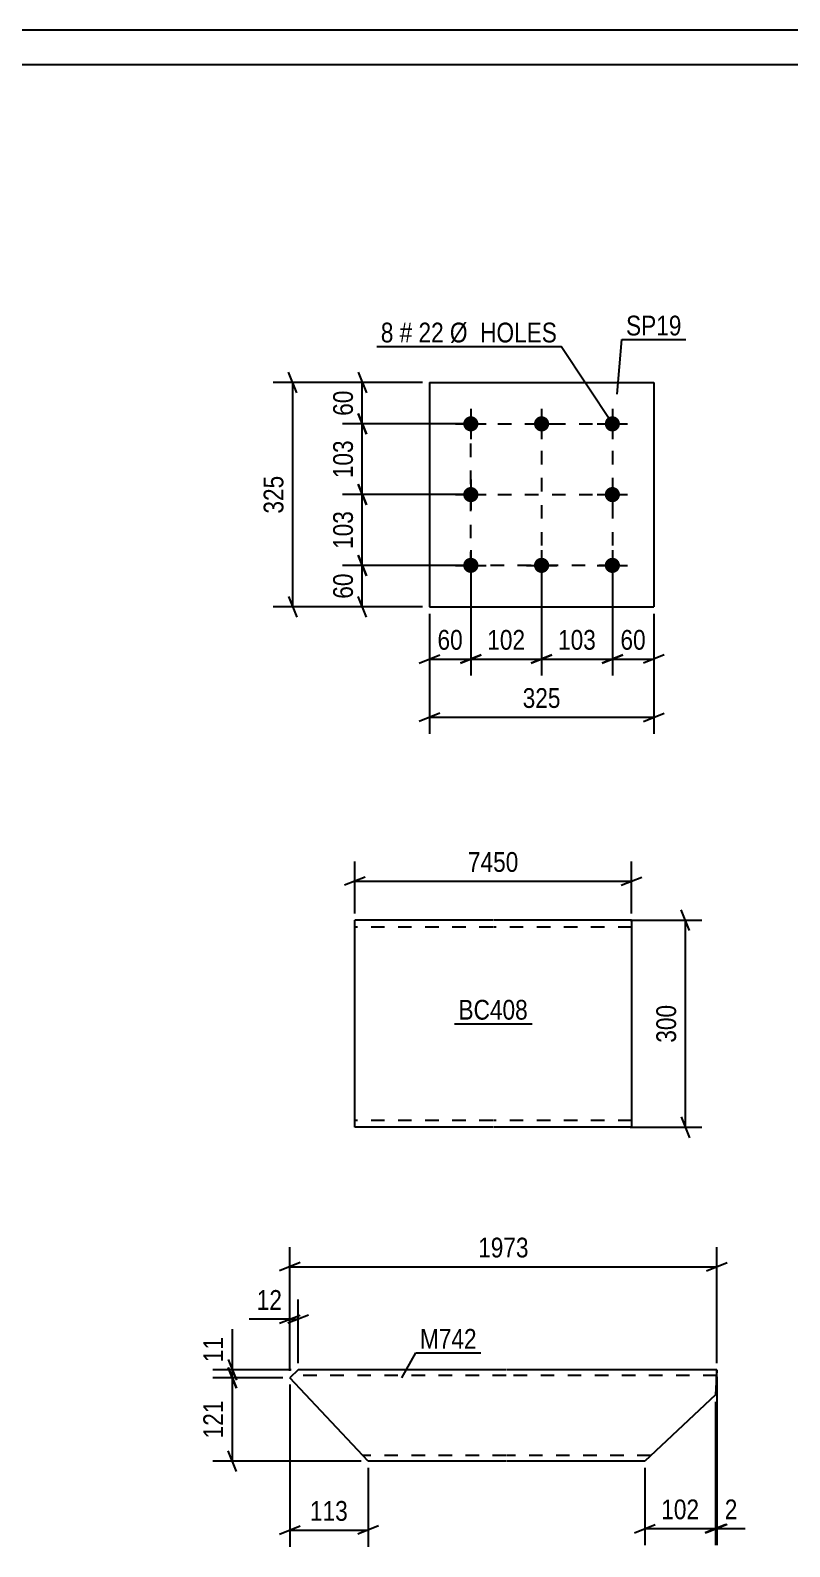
# Model space of a CAD drawing. Header units: millimetres. Extents: x 0 to 841, y 0 to 594.
# Drawn here: x 490.2 to 600.2, y 374.3 to 594 of the extents above; entities that cross this region are included whole.
import ezdxf

# ---------------------------------------------------------------- set-up
doc = ezdxf.new("R2010")
doc.units = ezdxf.units.MM
doc.linetypes.add('DXK_LINE_DOT2', pattern=[3.9198, 1.9599, -1.9599])
doc.styles.add('Arial Narrow', font='ARIALN.TTF', dxfattribs={"height": 0.2})

# ---------------------------------------------------------------- blocks, each defined once
blk = doc.blocks.new('Unknown-761543086-1133')
at = {"color": 5, "linetype": 'Continuous'}
for p, q in [((841, 594), (0, 594)), ((836, 589), (5, 589))]:
    blk.add_line(p, q, dxfattribs=at)
blk = doc.blocks.new('Part-761543086-8093 - 8092')
at = {"color": 2, "linetype": 'Continuous'}
for p, q in [((529.01, 399.93), (527.81, 398.8)), ((559.16, 399.93), (529.01, 399.93)), ((589.69, 399.93), (559.26, 399.93)), ((589.69, 399.93), (589.47, 396.33)), ((539.16, 386.73), (527.81, 398.8)), ((589.47, 396.33), (579.26, 386.73)), ((559.16, 386.73), (539.16, 386.73)), ((579.26, 386.73), (559.26, 386.73))]:
    blk.add_line(p, q, dxfattribs=at)
at = {"color": 7, "linetype": 'DXK_LINE_DOT2'}
for p, q in [((589.6, 398.33), (589.69, 399.93)), ((559.16, 399.13), (528.16, 399.13)), ((589.64, 399.13), (559.26, 399.13)), ((559.16, 387.53), (538.41, 387.53)), ((580.11, 387.53), (559.26, 387.53))]:
    blk.add_line(p, q, dxfattribs=at)
blk = doc.blocks.new('Part-761543086-8134 - 8133')
at = {"color": 2, "linetype": 'Continuous'}
for p, q in [((548.04, 542.99), (548.04, 510.49)), ((548.04, 542.99), (580.54, 542.99)), ((580.54, 542.99), (580.54, 510.49)), ((548.04, 510.49), (580.54, 510.49))]:
    blk.add_line(p, q, dxfattribs=at)
blk = doc.blocks.new('Bolt-761543086-8135 - 8133')
at = {"linetype": 'Continuous'}
for points in [[(554.04, 538.09, -1), (554.04, 535.89, -1)], [(564.29, 538.09, -1), (564.29, 535.89, -1)], [(574.54, 538.09, -1), (574.54, 535.89, -1)], [(554.04, 527.84, -1), (554.04, 525.64, -1)], [(574.54, 527.84, -1), (574.54, 525.64, -1)], [(554.04, 517.59, -1), (554.04, 515.39, -1)], [(564.29, 517.59, -1), (564.29, 515.39, -1)], [(574.54, 517.59, -1), (574.54, 515.39, -1)]]:
    blk.add_hatch(color=1, dxfattribs=at).paths.add_polyline_path(points)
at = {"color": 1, "linetype": 'Continuous'}
for p, q in [((554.04, 539.19), (554.04, 534.79)), ((564.29, 539.19), (564.29, 534.79)), ((574.54, 539.19), (574.54, 534.79)), ((551.84, 536.99), (556.24, 536.99)), ((562.09, 536.99), (566.49, 536.99)), ((572.34, 536.99), (576.74, 536.99)), ((554.04, 528.94), (554.04, 524.54)), ((574.54, 528.94), (574.54, 524.54)), ((551.84, 526.74), (556.24, 526.74)), ((572.34, 526.74), (576.74, 526.74)), ((554.04, 518.69), (554.04, 514.29)), ((564.29, 518.69), (564.29, 514.29)), ((574.54, 518.69), (574.54, 514.29)), ((551.84, 516.49), (556.24, 516.49)), ((562.09, 516.49), (566.49, 516.49)), ((572.34, 516.49), (576.74, 516.49))]:
    blk.add_line(p, q, dxfattribs=at)
blk = doc.blocks.new('Part-761543086-8145 - 8144')
at = {"color": 2, "linetype": 'Continuous'}
for p, q in [((557.22, 465.08), (537.22, 465.08)), ((537.22, 437.08), (537.22, 465.08)), ((577.32, 465.08), (557.32, 465.08)), ((577.32, 465.08), (577.32, 464.93)), ((577.32, 464.93), (577.32, 435.08)), ((537.22, 435.08), (537.22, 437.08)), ((557.22, 435.08), (537.22, 435.08)), ((577.32, 435.08), (557.32, 435.08))]:
    blk.add_line(p, q, dxfattribs=at)
at = {"color": 7, "linetype": 'DXK_LINE_DOT2'}
for p, q in [((557.22, 464.08), (537.22, 464.08)), ((577.32, 464.08), (557.32, 464.08)), ((537.22, 435.23), (537.22, 437.08)), ((537.22, 436.08), (537.22, 436.16)), ((557.22, 436.08), (537.22, 436.08)), ((577.32, 436.08), (557.32, 436.08)), ((577.32, 436.08), (577.32, 436.16))]:
    blk.add_line(p, q, dxfattribs=at)
blk = doc.blocks.new('Rectangle-761543086-9246 - 8133')
at = {"color": 1, "linetype": 'DXK_LINE_DOT2'}
blk.add_lwpolyline([(554.04, 536.99), (574.54, 536.99), (574.54, 516.49), (554.04, 516.49), (554.04, 536.99)], close=True, dxfattribs=at)
blk = doc.blocks.new('Line-761543086-9256 - 8133')
at = {"color": 1, "linetype": 'DXK_LINE_DOT2'}
blk.add_line((564.29, 536.99), (564.29, 516.49), dxfattribs=at)
blk = doc.blocks.new('Line-761543086-9263 - 8133')
at = {"color": 1, "linetype": 'DXK_LINE_DOT2'}
blk.add_line((554.04, 526.74), (574.54, 526.74), dxfattribs=at)
blk = doc.blocks.new('StraightDimension-761543086-9161 - 8092')
at = {"color": 7, "linetype": 'Continuous'}
for p, q in [((518.9, 400.3), (520.1, 397.3)), ((526.81, 398.8), (516.65, 398.8)), ((519.5, 386.73), (519.5, 398.8)), ((538.16, 386.73), (516.65, 386.73)), ((520.1, 385.23), (518.9, 388.23))]:
    blk.add_line(p, q, dxfattribs=at)
at = {"color": 0}
blk.add_wipeout([(518.75, 396.11), (514.55, 396.11), (514.55, 389.42), (518.75, 389.42)], dxfattribs=at)
at = {"color": 3, "style": 'Arial Narrow'}
blk.add_text('121', height=2.863, rotation=90.0002, dxfattribs=at).set_placement((518.15, 390.02))
blk = doc.blocks.new('StraightDimension-761543086-8256 - 8092')
at = {"color": 7, "linetype": 'Continuous'}
for p, q in [((527.81, 399.8), (527.81, 417.73)), ((589.69, 400.93), (589.69, 417.73)), ((529.31, 415.48), (526.31, 414.28)), ((588.19, 414.28), (591.19, 415.48)), ((527.81, 414.88), (589.69, 414.88))]:
    blk.add_line(p, q, dxfattribs=at)
at = {"color": 0}
blk.add_wipeout([(563.01, 415.63), (563.01, 419.83), (554.5, 419.83), (554.5, 415.63)], dxfattribs=at)
at = {"color": 3, "style": 'Arial Narrow'}
blk.add_text('1973', height=2.863, dxfattribs=at).set_placement((555.1, 416.23))
blk = doc.blocks.new('StraightDimension-761543086-8236 - 8092')
at = {"color": 7, "linetype": 'Continuous'}
for p, q in [((527.81, 399.8), (527.81, 410.14)), ((529.01, 400.93), (529.01, 410.14)), ((526.31, 406.69), (529.31, 407.89)), ((530.51, 407.89), (527.51, 406.69)), ((527.81, 407.29), (529.01, 407.29))]:
    blk.add_line(p, q, dxfattribs=at)
at = {"color": 0}
blk.add_wipeout([(527.29, 408.04), (527.29, 412.24), (522.43, 412.24), (522.43, 408.04)], dxfattribs=at)
at = {"color": 7, "linetype": 'Continuous'}
blk.add_line((527.81, 407.29), (521.91, 407.29), dxfattribs=at)
blk.add_line((527.81, 407.29), (521.91, 407.29), dxfattribs=at)
at = {"color": 3, "style": 'Arial Narrow'}
blk.add_text('12', height=2.863, dxfattribs=at).set_placement((523.03, 408.64))
blk = doc.blocks.new('StraightDimension-761543086-8228 - 8092')
at = {"color": 7, "linetype": 'Continuous'}
for p, q in [((527.81, 397.8), (527.81, 374.33)), ((539.16, 385.73), (539.16, 374.33)), ((526.31, 376.13), (529.31, 377.33)), ((527.81, 376.73), (539.16, 376.73)), ((540.66, 377.33), (537.66, 376.13))]:
    blk.add_line(p, q, dxfattribs=at)
at = {"color": 0}
blk.add_wipeout([(536.83, 377.48), (536.83, 381.68), (530.14, 381.68), (530.14, 377.48)], dxfattribs=at)
at = {"color": 3, "style": 'Arial Narrow'}
blk.add_text('113', height=2.863, dxfattribs=at).set_placement((530.74, 378.08))
blk = doc.blocks.new('StraightDimension-761543086-9160 - 8092')
at = {"color": 7, "linetype": 'Continuous'}
for p, q in [((528.01, 399.93), (516.65, 399.93)), ((518.9, 401.43), (520.1, 398.43)), ((520.1, 397.3), (518.9, 400.3)), ((519.5, 398.8), (519.5, 399.93)), ((526.81, 398.8), (516.65, 398.8))]:
    blk.add_line(p, q, dxfattribs=at)
at = {"color": 0}
blk.add_wipeout([(518.75, 405.31), (514.55, 405.31), (514.55, 400.45), (518.75, 400.45)], dxfattribs=at)
at = {"color": 7, "linetype": 'Continuous'}
blk.add_line((519.5, 399.93), (519.5, 405.84), dxfattribs=at)
blk.add_line((519.5, 399.93), (519.5, 405.84), dxfattribs=at)
at = {"color": 3, "style": 'Arial Narrow'}
blk.add_text('11', height=2.863, rotation=90.0002, dxfattribs=at).set_placement((518.15, 401.05))
blk = doc.blocks.new('StraightDimension-761543086-11338 - 8092')
at = {"color": 7, "linetype": 'Continuous'}
for p, q in [((589.69, 398.93), (589.69, 374.55)), ((589.47, 395.33), (589.47, 374.55)), ((587.97, 376.35), (590.97, 377.55)), ((591.19, 377.55), (588.19, 376.35)), ((589.47, 376.95), (589.69, 376.95))]:
    blk.add_line(p, q, dxfattribs=at)
at = {"color": 0}
blk.add_wipeout([(593.25, 377.7), (593.25, 381.9), (590.22, 381.9), (590.22, 377.7)], dxfattribs=at)
at = {"color": 7, "linetype": 'Continuous'}
blk.add_line((589.69, 376.95), (593.77, 376.95), dxfattribs=at)
blk.add_line((589.69, 376.95), (593.77, 376.95), dxfattribs=at)
at = {"color": 3, "style": 'Arial Narrow'}
blk.add_text('2', height=2.86, dxfattribs=at).set_placement((590.82, 378.3))
blk = doc.blocks.new('StraightDimension-761543086-11339 - 8092')
at = {"color": 7, "linetype": 'Continuous'}
for p, q in [((589.47, 395.33), (589.47, 374.55)), ((579.26, 385.73), (579.26, 374.55)), ((577.76, 376.35), (580.76, 377.55)), ((579.26, 376.95), (589.47, 376.95)), ((590.97, 377.55), (587.97, 376.35))]:
    blk.add_line(p, q, dxfattribs=at)
at = {"color": 0}
blk.add_wipeout([(587.71, 377.7), (587.71, 381.9), (581.02, 381.9), (581.02, 377.7)], dxfattribs=at)
at = {"color": 3, "style": 'Arial Narrow'}
blk.add_text('102', height=2.863, dxfattribs=at).set_placement((581.62, 378.3))
blk = doc.blocks.new('StraightDimension-761543086-8310 - 8133')
at = {"color": 7, "linetype": 'Continuous'}
for p, q in [((547.04, 542.99), (535.46, 542.99)), ((537.71, 544.49), (538.91, 541.49)), ((538.31, 536.99), (538.31, 542.99)), ((538.91, 535.49), (537.71, 538.49)), ((553.04, 536.99), (535.46, 536.99))]:
    blk.add_line(p, q, dxfattribs=at)
at = {"color": 0}
blk.add_wipeout([(537.56, 542.41), (533.36, 542.41), (533.36, 537.56), (537.56, 537.56)], dxfattribs=at)
at = {"color": 3, "style": 'Arial Narrow'}
blk.add_text('60', height=2.863, rotation=90.0002, dxfattribs=at).set_placement((536.96, 538.16))
blk = doc.blocks.new('StraightDimension-761543086-8326 - 8133')
at = {"color": 7, "linetype": 'Continuous'}
for p, q in [((547.04, 542.99), (525.39, 542.99)), ((528.84, 541.49), (527.64, 544.49)), ((528.24, 510.49), (528.24, 542.99)), ((527.64, 511.99), (528.84, 508.99)), ((547.04, 510.49), (525.39, 510.49))]:
    blk.add_line(p, q, dxfattribs=at)
at = {"color": 0}
blk.add_wipeout([(527.49, 530.08), (523.29, 530.08), (523.29, 523.39), (527.49, 523.39)], dxfattribs=at)
at = {"color": 3, "style": 'Arial Narrow'}
blk.add_text('325', height=2.863, rotation=90.0002, dxfattribs=at).set_placement((526.89, 523.99))
blk = doc.blocks.new('StraightDimension-761543086-8313 - 8133')
at = {"color": 7, "linetype": 'Continuous'}
for p, q in [((553.04, 516.49), (535.46, 516.49)), ((537.71, 517.99), (538.91, 514.99)), ((538.31, 510.49), (538.31, 516.49)), ((538.91, 508.99), (537.71, 511.99)), ((547.04, 510.49), (535.46, 510.49))]:
    blk.add_line(p, q, dxfattribs=at)
at = {"color": 0}
blk.add_wipeout([(537.56, 515.91), (533.36, 515.91), (533.36, 511.06), (537.56, 511.06)], dxfattribs=at)
at = {"color": 3, "style": 'Arial Narrow'}
blk.add_text('60', height=2.863, rotation=90.0002, dxfattribs=at).set_placement((536.96, 511.66))
blk = doc.blocks.new('StraightDimension-761543086-8330 - 8133')
at = {"color": 7, "linetype": 'Continuous'}
for p, q in [((574.54, 515.49), (574.54, 500.52)), ((580.54, 509.49), (580.54, 500.52)), ((573.04, 502.32), (576.04, 503.52)), ((582.04, 503.52), (579.04, 502.32)), ((574.54, 502.92), (580.54, 502.92))]:
    blk.add_line(p, q, dxfattribs=at)
at = {"color": 0}
blk.add_wipeout([(579.97, 503.67), (579.97, 507.87), (575.11, 507.87), (575.11, 503.67)], dxfattribs=at)
at = {"color": 3, "style": 'Arial Narrow'}
blk.add_text('60', height=2.863, dxfattribs=at).set_placement((575.71, 504.27))
blk = doc.blocks.new('StraightDimension-761543086-8333 - 8133')
at = {"color": 7, "linetype": 'Continuous'}
for p, q in [((554.04, 515.49), (554.04, 500.52)), ((548.04, 509.49), (548.04, 500.52)), ((546.54, 502.32), (549.54, 503.52)), ((555.54, 503.52), (552.54, 502.32)), ((548.04, 502.92), (554.04, 502.92))]:
    blk.add_line(p, q, dxfattribs=at)
at = {"color": 0}
blk.add_wipeout([(553.47, 503.67), (553.47, 507.87), (548.61, 507.87), (548.61, 503.67)], dxfattribs=at)
at = {"color": 3, "style": 'Arial Narrow'}
blk.add_text('60', height=2.863, dxfattribs=at).set_placement((549.21, 504.27))
blk = doc.blocks.new('StraightDimension-761543086-8346 - 8133')
at = {"color": 7, "linetype": 'Continuous'}
for p, q in [((548.04, 509.49), (548.04, 492.09)), ((580.54, 509.49), (580.54, 492.09)), ((549.54, 495.09), (546.54, 493.89)), ((548.04, 494.49), (580.54, 494.49)), ((579.04, 493.89), (582.04, 495.09))]:
    blk.add_line(p, q, dxfattribs=at)
at = {"color": 0}
blk.add_wipeout([(567.63, 495.24), (567.63, 499.44), (560.95, 499.44), (560.95, 495.24)], dxfattribs=at)
at = {"color": 3, "style": 'Arial Narrow'}
blk.add_text('325', height=2.863, dxfattribs=at).set_placement((561.55, 495.84))
blk = doc.blocks.new('StraightDimension-761543086-10433 - 8133')
at = {"color": 7, "linetype": 'Continuous'}
for p, q in [((537.71, 528.24), (538.91, 525.24)), ((553.04, 526.74), (535.46, 526.74)), ((538.31, 516.49), (538.31, 526.74)), ((553.04, 516.49), (535.46, 516.49)), ((538.91, 514.99), (537.71, 517.99))]:
    blk.add_line(p, q, dxfattribs=at)
at = {"color": 0}
blk.add_wipeout([(537.56, 524.95), (533.36, 524.95), (533.36, 518.27), (537.56, 518.27)], dxfattribs=at)
at = {"color": 3, "style": 'Arial Narrow'}
blk.add_text('103', height=2.863, rotation=90.0002, dxfattribs=at).set_placement((536.96, 518.87))
blk = doc.blocks.new('StraightDimension-761543086-10435 - 8133')
at = {"color": 7, "linetype": 'Continuous'}
for p, q in [((537.71, 538.49), (538.91, 535.49)), ((553.04, 536.99), (535.46, 536.99)), ((538.31, 526.74), (538.31, 536.99)), ((538.91, 525.24), (537.71, 528.24)), ((553.04, 526.74), (535.46, 526.74))]:
    blk.add_line(p, q, dxfattribs=at)
at = {"color": 0}
blk.add_wipeout([(537.56, 535.2), (533.36, 535.2), (533.36, 528.52), (537.56, 528.52)], dxfattribs=at)
at = {"color": 3, "style": 'Arial Narrow'}
blk.add_text('103', height=2.863, rotation=90.0002, dxfattribs=at).set_placement((536.96, 529.12))
blk = doc.blocks.new('StraightDimension-761543086-10455 - 8133')
at = {"color": 7, "linetype": 'Continuous'}
for p, q in [((554.04, 515.49), (554.04, 500.52)), ((564.29, 515.49), (564.29, 500.52)), ((552.54, 502.32), (555.54, 503.52)), ((565.79, 503.52), (562.79, 502.32)), ((554.04, 502.92), (564.29, 502.92))]:
    blk.add_line(p, q, dxfattribs=at)
at = {"color": 0}
blk.add_wipeout([(562.51, 503.67), (562.51, 507.87), (555.82, 507.87), (555.82, 503.67)], dxfattribs=at)
at = {"color": 3, "style": 'Arial Narrow'}
blk.add_text('102', height=2.863, dxfattribs=at).set_placement((556.42, 504.27))
blk = doc.blocks.new('StraightDimension-761543086-10457 - 8133')
at = {"color": 7, "linetype": 'Continuous'}
for p, q in [((564.29, 515.49), (564.29, 500.52)), ((574.54, 515.49), (574.54, 500.52)), ((562.79, 502.32), (565.79, 503.52)), ((576.04, 503.52), (573.04, 502.32)), ((564.29, 502.92), (574.54, 502.92))]:
    blk.add_line(p, q, dxfattribs=at)
at = {"color": 0}
blk.add_wipeout([(572.76, 503.67), (572.76, 507.87), (566.07, 507.87), (566.07, 503.67)], dxfattribs=at)
at = {"color": 3, "style": 'Arial Narrow'}
blk.add_text('103', height=2.863, dxfattribs=at).set_placement((566.67, 504.27))
blk = doc.blocks.new('StraightDimension-761543086-8350 - 8144')
at = {"color": 7, "linetype": 'Continuous'}
for p, q in [((537.22, 466.08), (537.22, 473.59)), ((577.32, 466.08), (577.32, 473.59)), ((538.72, 471.34), (535.72, 470.14)), ((537.22, 470.74), (577.32, 470.74)), ((575.82, 470.14), (578.82, 471.34))]:
    blk.add_line(p, q, dxfattribs=at)
at = {"color": 0}
blk.add_wipeout([(561.53, 471.49), (561.53, 475.69), (553.02, 475.69), (553.02, 471.49)], dxfattribs=at)
at = {"color": 3, "style": 'Arial Narrow'}
blk.add_text('7450', height=2.863, dxfattribs=at).set_placement((553.62, 472.09))
blk = doc.blocks.new('StraightDimension-761543086-9289 - 8144')
at = {"color": 7, "linetype": 'Continuous'}
for p, q in [((585.72, 463.58), (584.52, 466.58)), ((577.14, 465.08), (587.52, 465.08)), ((585.12, 435.08), (585.12, 465.08)), ((577.14, 435.08), (587.52, 435.08)), ((584.52, 436.58), (585.72, 433.58))]:
    blk.add_line(p, q, dxfattribs=at)
at = {"color": 0}
blk.add_wipeout([(584.37, 453.42), (580.17, 453.42), (580.17, 446.74), (584.37, 446.74)], dxfattribs=at)
at = {"color": 3, "style": 'Arial Narrow'}
blk.add_text('300', height=2.863, rotation=90.0002, dxfattribs=at).set_placement((583.77, 447.34))
blk = doc.blocks.new('Mark-761543086-8449 - 8092')
at = {"color": 0}
blk.add_wipeout([(554.9, 403.01), (554.9, 406.01), (546.67, 406.01), (546.67, 403.01)], dxfattribs=at)
blk.add_wipeout([(554.9, 403.01), (554.9, 406.01), (546.67, 406.01), (546.67, 403.01)], dxfattribs=at)
at = {"color": 30, "linetype": 'Continuous'}
for p, q in [((544.03, 398.81), (546.07, 402.41)), ((546.07, 402.41), (555.5, 402.41))]:
    blk.add_line(p, q, dxfattribs=at)
at = {"color": 3, "style": 'Arial Narrow'}
blk.add_text('M742', height=2.863, dxfattribs=at).set_placement((546.67, 403.01))
blk = doc.blocks.new('Mark-761543086-8464 - 8133')
at = {"color": 0}
blk.add_wipeout([(584.56, 549.8), (584.56, 552.8), (576.52, 552.8), (576.52, 549.8)], dxfattribs=at)
blk.add_wipeout([(584.56, 549.8), (584.56, 552.8), (576.52, 552.8), (576.52, 549.8)], dxfattribs=at)
at = {"color": 30, "linetype": 'Continuous'}
for p, q in [((575.24, 541.3), (575.92, 549.2)), ((575.92, 549.2), (585.16, 549.2))]:
    blk.add_line(p, q, dxfattribs=at)
at = {"color": 3, "style": 'Arial Narrow'}
blk.add_text('SP19', height=2.863, dxfattribs=at).set_placement((576.52, 549.8))
blk = doc.blocks.new('Mark-761543086-8467 - 8133')
at = {"color": 0}
blk.add_wipeout([(542.83, 548.79), (542.83, 551.79), (541, 551.79), (541, 548.79)], dxfattribs=at)
blk.add_wipeout([(542.83, 548.79), (542.83, 551.79), (541, 551.79), (541, 548.79)], dxfattribs=at)
blk.add_wipeout([(545.56, 548.79), (545.56, 551.79), (543.73, 551.79), (543.73, 548.79)], dxfattribs=at)
blk.add_wipeout([(545.56, 548.79), (545.56, 551.79), (543.73, 551.79), (543.73, 548.79)], dxfattribs=at)
at = {"color": 3, "style": 'Arial Narrow'}
blk.add_text('8', height=2.86, dxfattribs=at).set_placement((541, 548.79))
at = {"color": 0}
blk.add_wipeout([(550.11, 548.79), (550.11, 551.79), (546.46, 551.79), (546.46, 548.79)], dxfattribs=at)
blk.add_wipeout([(550.11, 548.79), (550.11, 551.79), (546.46, 551.79), (546.46, 548.79)], dxfattribs=at)
at = {"color": 3, "style": 'Arial Narrow'}
blk.add_text('#', height=2.86, dxfattribs=at).set_placement((543.73, 548.79))
at = {"color": 0}
blk.add_wipeout([(566.54, 548.79), (566.54, 551.79), (551.01, 551.79), (551.01, 548.79)], dxfattribs=at)
blk.add_wipeout([(566.54, 548.79), (566.54, 551.79), (551.01, 551.79), (551.01, 548.79)], dxfattribs=at)
at = {"color": 7, "linetype": 'Continuous'}
for p in [(540.4, 548.19), (574.54, 536.99)]:
    blk.add_line(p, (567.14, 548.19), dxfattribs=at)
at = {"color": 3, "style": 'Arial Narrow'}
for s, p in [('22', (546.46, 548.79)), ('Ø  HOLES', (551.01, 548.79))]:
    blk.add_text(s, height=2.863, dxfattribs=at).set_placement(p)
blk = doc.blocks.new('Mark-761543086-8468 - 8144')
at = {"color": 0}
blk.add_wipeout([(562.3, 450.68), (562.3, 453.68), (552.25, 453.68), (552.25, 450.68)], dxfattribs=at)
blk.add_wipeout([(562.3, 450.68), (562.3, 453.68), (552.25, 453.68), (552.25, 450.68)], dxfattribs=at)
at = {"color": 30, "linetype": 'Continuous'}
blk.add_line((551.65, 450.08), (562.9, 450.08), dxfattribs=at)
at = {"color": 3, "style": 'Arial Narrow'}
blk.add_text('BC408', height=2.863, dxfattribs=at).set_placement((552.25, 450.68))

msp = doc.modelspace()

# ---------------------------------------------------------------- block references
for name in ['Unknown-761543086-1133', 'Part-761543086-8134 - 8133', 'Bolt-761543086-8135 - 8133', 'Rectangle-761543086-9246 - 8133', 'Line-761543086-9256 - 8133', 'Line-761543086-9263 - 8133', 'Part-761543086-8145 - 8144', 'Part-761543086-8093 - 8092']:
    msp.add_blockref(name, (0, 0))

# ---------------------------------------------------------------- next in the draw order: block references
for name in ['Mark-761543086-8464 - 8133', 'StraightDimension-761543086-8310 - 8133', 'StraightDimension-761543086-8330 - 8133', 'StraightDimension-761543086-8350 - 8144', 'Mark-761543086-8468 - 8144', 'StraightDimension-761543086-9161 - 8092']:
    msp.add_blockref(name, (0, 0))

# ---------------------------------------------------------------- next in the draw order: block references
for name in ['StraightDimension-761543086-8326 - 8133', 'StraightDimension-761543086-9289 - 8144', 'StraightDimension-761543086-8256 - 8092', 'StraightDimension-761543086-8228 - 8092']:
    msp.add_blockref(name, (0, 0))

# ---------------------------------------------------------------- next in the draw order: block references
for name in ['StraightDimension-761543086-8313 - 8133', 'StraightDimension-761543086-8236 - 8092', 'Mark-761543086-8449 - 8092', 'StraightDimension-761543086-11338 - 8092']:
    msp.add_blockref(name, (0, 0))

# ---------------------------------------------------------------- next in the draw order: block references
for name in ['StraightDimension-761543086-8333 - 8133', 'StraightDimension-761543086-9160 - 8092', 'StraightDimension-761543086-11339 - 8092']:
    msp.add_blockref(name, (0, 0))

# ---------------------------------------------------------------- next in the draw order: block references
for name in ['StraightDimension-761543086-10433 - 8133', 'StraightDimension-761543086-8346 - 8133']:
    msp.add_blockref(name, (0, 0))

# ---------------------------------------------------------------- next in the draw order: block references
for name in ['StraightDimension-761543086-10435 - 8133', 'StraightDimension-761543086-10455 - 8133']:
    msp.add_blockref(name, (0, 0))

# ---------------------------------------------------------------- next in the draw order: block references
for name in ['Mark-761543086-8467 - 8133', 'StraightDimension-761543086-10457 - 8133']:
    msp.add_blockref(name, (0, 0))

doc.saveas('drawing.dxf')
